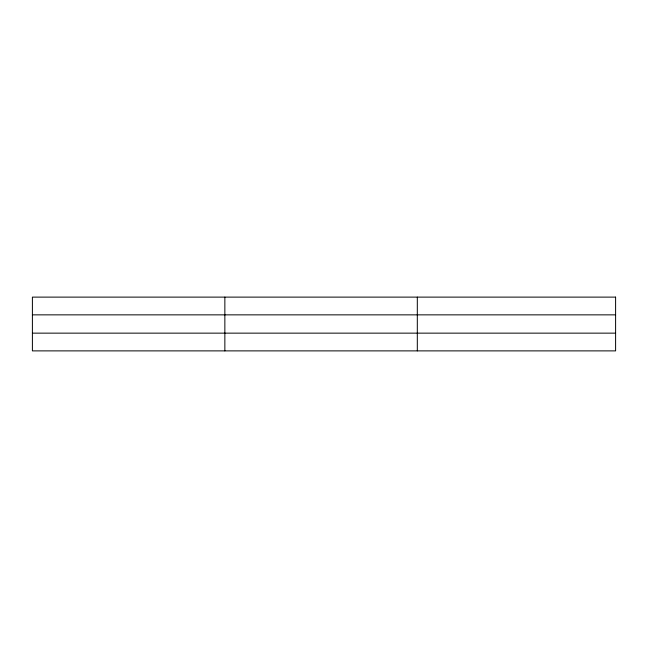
<?xml version="1.0" encoding="UTF-8"?>
<svg xmlns="http://www.w3.org/2000/svg" width="648" height="648" viewBox="0 0 648 648"><rect width="100%" height="100%" fill="white"/><g stroke="black" fill="none" stroke-linecap="round" stroke-linejoin="round"><path stroke-width="0.97" d="M224.856 350.884L224.856 297.116M417.312 350.884L417.312 297.116M32.4 314.855L615.6 314.855M32.4 333.145L615.6 333.145M615.6 297.116L615.6 350.884L32.4 350.884L32.4 297.116L615.6 297.116"/></g></svg>
